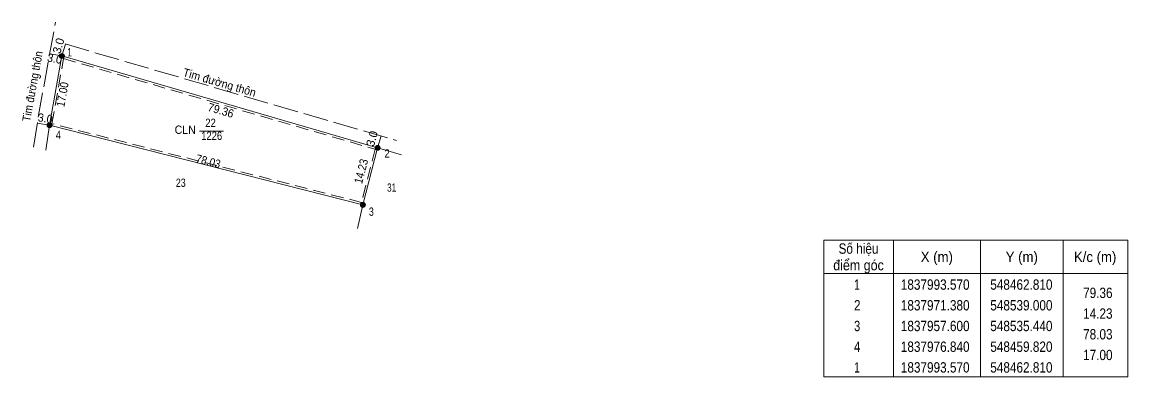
# Model space of a CAD drawing. Header units: metres. Extents: x 547965 to 548720, y 1837746 to 1838002.
# Drawn here: x 548453.2 to 548720, y 1837916.1 to 1838001.8 of the extents above; entities that cross this region are included whole.
import ezdxf
from ezdxf.enums import TextEntityAlignment as Align

# ---------------------------------------------------------------- set-up
doc = ezdxf.new("R2010")
doc.units = ezdxf.units.M
doc.linetypes.add('LONG_DASHED', pattern=[7.5, 6, -1.5])
doc.linetypes.add('MEDIUM_DASHED', pattern=[4.5, 3, -1.5])
for name, color, linetype, lineweight in [('1', 7, 'MEDIUM_DASHED', 13), ('10', 7, 'Continuous', 13), ('23', 7, 'LONG_DASHED', 13), ('63', 7, 'Continuous', 13)]:
    doc.layers.add(name, color=color, linetype=linetype, lineweight=lineweight)

msp = doc.modelspace()

# ---------------------------------------------------------------- hatches: boundary and pattern name
at = {"layer": '63'}
for points in [[(548463.41, 1837993.57, 1), (548462.21, 1837993.57, 1)], [(548460.42, 1837976.84, 1), (548459.22, 1837976.84, 1)], [(548539.6, 1837971.38, 1), (548538.4, 1837971.38, 1)], [(548536.04, 1837957.6, 1), (548534.84, 1837957.6, 1)]]:
    msp.add_hatch(color=256, dxfattribs=at).paths.add_polyline_path(points)

# ---------------------------------------------------------------- linework, layer by layer
at = {"layer": '1'}
msp.add_lwpolyline([(548463.2, 1837992.93), (548538.39, 1837971.04), (548535.08, 1837958.21), (548460.39, 1837977.21)], close=True, dxfattribs=at)
at = {"layer": '10'}
msp.add_line((548535.44, 1837957.6), (548534.1, 1837951.91), dxfattribs=at)
msp.add_lwpolyline([(548538.99, 1837971.38), (548535.44, 1837957.6), (548459.82, 1837976.84)], dxfattribs=at)
at = {"layer": '23'}
for p, q in [((548463.57, 1837996.46), (548543.57, 1837973.17)), ((548460.04, 1837978.24), (548459.82, 1837976.84))]:
    msp.add_line(p, q, dxfattribs=at)
at = {"layer": '23', "linetype": 'Continuous'}
for p, q in [((548460.04, 1837978.24), (548462.81, 1837993.57)), ((548462.81, 1837993.57), (548544.78, 1837969.7)), ((548458.89, 1837970.84), (548459.82, 1837976.84))]:
    msp.add_line(p, q, dxfattribs=at)
at = {"layer": '23'}
msp.add_lwpolyline([(548455.98, 1837971.57), (548457.09, 1837978.77), (548461.24, 1838001.75)], dxfattribs=at)
at = {"layer": '63'}
for p, q in [((548463.65, 1837996.44), (548462.81, 1837993.57)), ((548459.86, 1837994.1), (548462.81, 1837993.57)), ((548456.86, 1837977.3), (548459.82, 1837976.84)), ((548496.01, 1837975.44), (548501.8, 1837975.44)), ((548539.84, 1837974.26), (548539, 1837971.38)), ((548663.44, 1837949.05), (548663.44, 1837916.05)), ((548684.44, 1837949.05), (548684.44, 1837916.05)), ((548704.44, 1837949.05), (548704.44, 1837916.05)), ((548646.64, 1837941.05), (548720.04, 1837941.05))]:
    msp.add_line(p, q, dxfattribs=at)
msp.add_lwpolyline([(548646.64, 1837949.05), (548720.04, 1837949.05), (548720.04, 1837916.05), (548646.64, 1837916.05)], close=True, dxfattribs=at)
for centre in [(548462.81, 1837993.57), (548459.82, 1837976.84), (548539, 1837971.38), (548535.44, 1837957.6)]:
    msp.add_circle(centre, 0.6, dxfattribs=at)

# ---------------------------------------------------------------- texts
at = {"layer": '1'}
for s, width, p in [('CLN', 0.95, (548492.56, 1837974.76)), ('22', 0.85, (548498.68, 1837976.43)), ('1226', 0.85, (548498.95, 1837973.29))]:
    msp.add_text(s, height=2, dxfattribs=dict(at, width=width)).set_placement(p, align=Align.CENTER)
at = {"layer": '63'}
for rotation, p in [(73.686, (548462.93, 1837995.76)), (73.74, (548538.6, 1837973.33))]:
    msp.add_text('3.0', height=2, rotation=rotation, dxfattribs=at).set_placement(p, align=Align.CENTER)
for s, height, width, p in [(' 1', 2, 0.75, (548465.22, 1837993.46)), (' 4', 2, 0.85, (548462.59, 1837973.49)), (' 2', 2, 0.85, (548541.92, 1837969.04)), (' 3', 2, 0.8, (548538.07, 1837954.97)), ('79.36', 2.5, 0.85, (548716.34, 1837935.1)), ('14.23', 2.5, 0.85, (548716.34, 1837930.1)), ('78.03', 2.5, 0.85, (548716.34, 1837925.1)), ('17.00', 2.5, 0.85, (548716.34, 1837920.1))]:
    msp.add_text(s, height=height, dxfattribs=dict(at, width=width)).set_placement(p, align=Align.RIGHT)
for s, rotation, width, p in [('Tim đường thôn', 79.763, 0.9, (548456.69, 1837986.07)), ('3.0', 349.815, 0.95, (548460.88, 1837991.93)), ('Tim đường thôn', 343.768, 0.95, (548500.57, 1837986.21)), ('17.00', 79.867, 0.9, (548463.92, 1837984.1)), ('79.36', 343.762, 0.95, (548500.88, 1837979.47)), ('3.0', 351.167, 0.95, (548458.64, 1837977.53)), ('78.03', 345.725, 0.9, (548497.88, 1837967.16)), ('14.23', 75.515, 0.9, (548535.98, 1837965.47))]:
    msp.add_text(s, height=2, rotation=rotation, dxfattribs=dict(at, width=width)).set_placement(p, align=Align.CENTER)
for s, height, width, p in [('23', 2, 0.8, (548491.49, 1837961.95)), ('31', 2, 0.75, (548542.38, 1837960.78)), ('Số hiệu', 2.5, 0.85, (548655.04, 1837945.8)), ('điểm góc', 2.5, 0.9, (548655.04, 1837941.8)), ('X (m)', 2.5, 0.95, (548673.94, 1837943.8)), ('Y (m)', 2.5, 0.95, (548694.44, 1837943.8)), ('K/c (m)', 2.5, 0.95, (548712.14, 1837943.8)), (' 1', 2.5, 0.75, (548654.33, 1837937.1)), ('1837993.570', 2.5, 0.85, (548673.54, 1837937.1)), ('548462.810', 2.5, 0.85, (548694.34, 1837937.1)), (' 2', 2.5, 0.85, (548654.34, 1837932.1)), ('1837971.380', 2.5, 0.85, (548673.54, 1837932.1)), ('548539.000', 2.5, 0.85, (548694.34, 1837932.1)), (' 3', 2.5, 0.8, (548654.34, 1837927.1)), ('1837957.600', 2.5, 0.85, (548673.54, 1837927.1)), ('548535.440', 2.5, 0.85, (548694.34, 1837927.1)), (' 4', 2.5, 0.85, (548654.33, 1837922.1)), ('1837976.840', 2.5, 0.85, (548673.54, 1837922.1)), ('548459.820', 2.5, 0.85, (548694.34, 1837922.1)), (' 1', 2.5, 0.75, (548654.33, 1837917.1)), ('1837993.570', 2.5, 0.85, (548673.54, 1837917.1)), ('548462.810', 2.5, 0.85, (548694.34, 1837917.1))]:
    msp.add_text(s, height=height, dxfattribs=dict(at, width=width)).set_placement(p, align=Align.CENTER)

doc.saveas('drawing.dxf')
